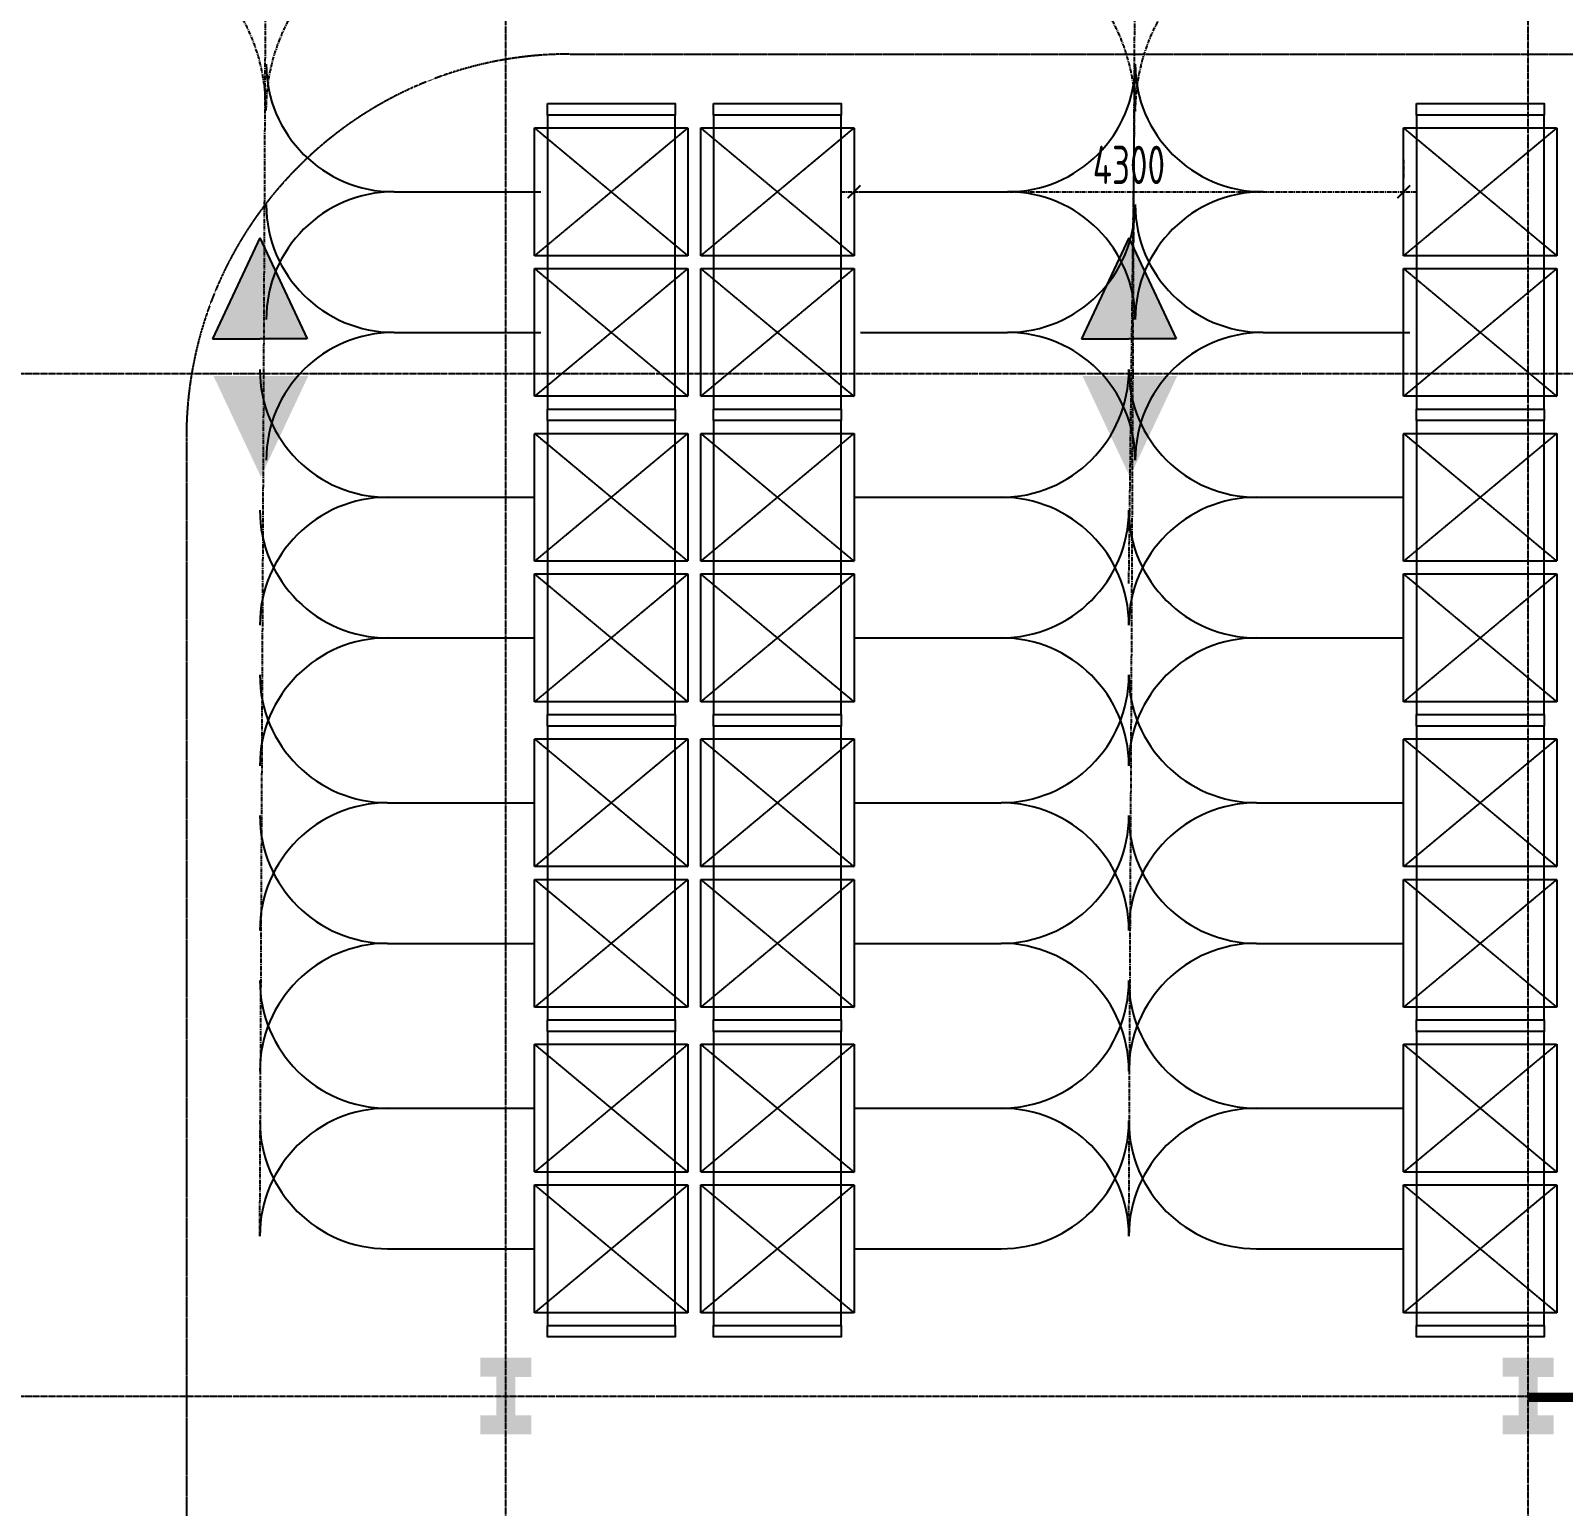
# Model space of a CAD drawing. Header units: millimetres. Extents: x 2509 to 128734, y 2492 to 91667.
# Drawn here: x 80501 to 92495, y 50878 to 62424 of the extents above; entities that cross this region are included whole.
import ezdxf
from ezdxf.enums import TextEntityAlignment as Align

# ---------------------------------------------------------------- set-up
doc = ezdxf.new("R2010")
doc.units = ezdxf.units.MM
for name, pattern in [('CENTER', [50.8, 31.75, -6.35, 6.35, -6.35]), ('DASH', [0.35, 0.25, -0.1]), ('DOTE', [2.42, 2, -0.2, 0.02, -0.2])]:
    doc.linetypes.add(name, pattern=pattern)
for name, color, linetype in [('2细线层', 4, 'Continuous'), ('5剖面线层', 2, 'Continuous'), ('7标注层', 4, 'Continuous'), ('AXIS_TEXT', 7, 'Continuous'), ('COLUMN', 7, 'Continuous'), ('DOTE', 1, 'DOTE'), ('ROAD', 5, 'DASH'), ('地拖货位', 3, 'DASH'), ('横梁货架层', 6, 'DASH')]:
    doc.layers.add(name, color=color, linetype=linetype)
doc.styles.add('COMPLEX', font='COMPLEX')
doc.styles.add('TSSD_Dimension', font='tssdeng.shx', dxfattribs={"width": 0.7, "bigfont": 'tssdchn.shx'})
doc.dimstyles.new('TSSD_100_100', dxfattribs={"dimtxt": 300, "dimasz": 100, "dimexe": 100, "dimexo": 250, "dimgap": 60, "dimtad": 1, "dimdec": 0, "dimzin": 0, "dimdsep": 46, "dimtxsty": 'TSSD_Dimension', "dimblk": 'ARCHTICK', "dimcen": 0, "dimdle": 100, "dimclrd": 3, "dimclre": 3, "dimclrt": 7, "dimadec": 8, "dimazin": 0, "dimtfac": 1, "dimtdec": 0, "dimtix": 1, "dimtmove": 2, "dimatfit": 3, "dimfxl": 1, "dimtolj": 1, "dimtzin": 0, "dimarcsym": 0})

# ---------------------------------------------------------------- blocks, each defined once
blk = doc.blocks.new('12号建筑底图')
at = {"layer": 'COLUMN'}
h = blk.add_hatch(color=256, dxfattribs=at)
h.paths.add_polyline_path([(93448.7, -280422.4), (93248.7, -280422.4), (93248.7, -280570.8), (93373.7, -280570.8), (93373.7, -280722.4), (93448.7, -280722.4)])
h.paths.add_polyline_path([(93648.7, -280422.4), (93448.7, -280422.4), (93448.7, -280722.4), (93523.7, -280722.4), (93523.7, -280572.4), (93648.7, -280572.4)])
h.paths.add_polyline_path([(93523.7, -280722.4), (93448.7, -280722.4), (93448.7, -281022.4), (93648.7, -281022.4), (93648.7, -280872.4), (93523.7, -280872.4)])
h.paths.add_polyline_path([(93448.7, -280722.4), (93373.7, -280722.4), (93373.7, -280872.4), (93248.7, -280872.4), (93248.7, -281022.4), (93448.7, -281022.4)])
h = blk.add_hatch(color=256, dxfattribs=at)
h.paths.add_polyline_path([(101448.7, -280422.4), (101248.7, -280422.4), (101248.7, -280570.8), (101373.7, -280570.8), (101373.7, -280722.4), (101448.7, -280722.4)])
h.paths.add_polyline_path([(101648.7, -280422.4), (101448.7, -280422.4), (101448.7, -280722.4), (101523.7, -280722.4), (101523.7, -280572.4), (101648.7, -280572.4)])
h.paths.add_polyline_path([(101523.7, -280722.4), (101448.7, -280722.4), (101448.7, -281022.4), (101648.7, -281022.4), (101648.7, -280872.4), (101523.7, -280872.4)])
h.paths.add_polyline_path([(101448.7, -280722.4), (101373.7, -280722.4), (101373.7, -280872.4), (101248.7, -280872.4), (101248.7, -281022.4), (101448.7, -281022.4)])
at = {"layer": 'COLUMN', "linetype": 'DOTE', "const_width": 75}
blk.add_lwpolyline([(101448.6, -280732.4), (108848.6, -280732.4)], dxfattribs=at)
at = {"layer": 'DOTE'}
for p, q in [((93448.7, -305572.4), (93448.7, -255872.4)), ((101448.7, -305572.4), (101448.7, -255872.4)), ((36448.7, -272722.4), (110448.7, -272722.4)), ((36448.7, -280722.4), (110448.7, -280722.4))]:
    blk.add_line(p, q, dxfattribs=at)
at = {"layer": 'ROAD', "ltscale": 2}
for p, q in [((93948.7, -270222.4), (109044.5, -270222.4)), ((90948.7, -273222.4), (90948.7, -288222.4))]:
    blk.add_line(p, q, dxfattribs=at)
blk.add_arc((93948.7, -273222.4), 3000, 90, 180, dxfattribs=at)
at = {"layer": 'AXIS_TEXT', "style": 'COMPLEX', "width": 0.736842}
blk.add_attdef('N', text='', height=900, dxfattribs=at).set_placement((122812.3, -249273.3), (123412.3, -249273.3), align=Align.FIT)
blk = doc.blocks.new('*U171')
at = {"layer": '2细线层', "color": 1}
for points in [[(-205602, -273539), (-205602, -274539), (-205512, -274539), (-205512, -273539)], [(-203212, -273539), (-203212, -274539), (-203122, -274539), (-203122, -273539)]]:
    blk.add_lwpolyline(points, close=True, dxfattribs=at)
at = {"layer": '2细线层', "color": 5}
blk.add_lwpolyline([(-203212, -273539), (-203212, -274539), (-205512, -274539), (-205512, -273539)], close=True, dxfattribs=at)
at = {"layer": '地拖货位', "color": 5}
for points in [[(-205412, -273439), (-205412, -274639), (-204412, -274639), (-204412, -273439), (-205412, -273439), (-204412, -274639), (-204412, -273439), (-205412, -274639)], [(-204312, -273439), (-204312, -274639), (-203312, -274639), (-203312, -273439), (-204312, -273439), (-203312, -274639), (-203312, -273439), (-204312, -274639)]]:
    blk.add_lwpolyline(points, dxfattribs=at)
blk = doc.blocks.new('Z$W@#3C933119')
at = {"layer": '5剖面线层'}
blk.add_hatch(color=5, dxfattribs=at).paths.add_polyline_path([(790, 0), (790, 371), (790, 741), (0, 371)])
at = {"color": 0}
for p, q in [((0, 371, 44789), (790, 741, 22655)), ((790, 741, 22655), (790, 371, 22655)), ((0, 371, 44789), (790, 0, 22655)), ((790, 0, 22655), (790, 371, 22655))]:
    blk.add_line(p, q, dxfattribs=at)
blk = doc.blocks.new('A$C6ccb9da7')
at = {"layer": '5剖面线层'}
blk.add_hatch(color=256, dxfattribs=at).paths.add_polyline_path([(379, 0), (8, 0), (-363, 0), (8, -790)])
at = {"color": 0, "rotation": 270}
blk.add_blockref('Z$W@#3C933119', (-371, 1079, -22655), dxfattribs=at)
blk = doc.blocks.new('_ArchTick')
at = {"color": 0, "linetype": 'ByBlock', "const_width": 0.15}
blk.add_lwpolyline([(-0.5, -0.5), (0.5, 0.5)], dxfattribs=at)
blk = doc.blocks.new('*D223')
at = {"layer": '7标注层', "color": 3, "linetype": 'CENTER', "lineweight": -2, "transparency": 16777216}
for p, q in [((86945, 61413), (86945, 61263)), ((91245, 61413), (91245, 61263)), ((86845, 61163), (91345, 61163))]:
    blk.add_line(p, q, dxfattribs=at)
at = {"layer": 'DEFPOINTS', "color": 0, "linetype": 'CENTER', "transparency": 16777216}
for p in [(86945, 61163), (91245, 61163), (91245, 61163)]:
    blk.add_point(p, dxfattribs=at)
at = {"layer": '7标注层', "color": 3, "linetype": 'CENTER', "lineweight": -2, "transparency": 16777216, "xscale": 100, "yscale": 100, "zscale": 100, "rotation": 180}
blk.add_blockref('_ArchTick', (86945, 61163), dxfattribs=at)
at = {"layer": '7标注层', "color": 3, "linetype": 'CENTER', "lineweight": -2, "transparency": 16777216, "xscale": 100, "yscale": 100, "zscale": 100}
blk.add_blockref('_ArchTick', (91245, 61163), dxfattribs=at)
at = {"layer": '7标注层', "color": 7, "linetype": 'CENTER', "transparency": 16777216, "insert": (89095, 61373), "char_height": 300, "attachment_point": 5, "style": 'TSSD_Dimension'}
blk.add_mtext('\\A1;4300', dxfattribs=at)

msp = doc.modelspace()

# ---------------------------------------------------------------- linework, layer by layer
at = {"linetype": 'CENTER'}
for p, q in [((89094.6, 52992.656), (89144.6, 63290.083)), ((89094.6, 58097.656), (89144.524, 62150.245))]:
    msp.add_line(p, q, dxfattribs=at)
for p, q in [((83344.6, 61162.563), (84494.6, 61162.563)), ((86994.6, 61162.563), (88144.6, 61162.563)), ((83344.6, 60062.563), (84494.6, 60062.563)), ((86994.6, 60062.563), (88144.6, 60062.563)), ((90144.6, 60062.563), (91294.6, 60062.563)), ((83294.6, 58772.656), (84444.6, 58772.656)), ((86944.6, 58772.656), (88094.6, 58772.656)), ((90094.6, 58772.656), (91244.6, 58772.656)), ((83294.6, 57672.656), (84444.6, 57672.656)), ((86944.6, 57672.656), (88094.6, 57672.656)), ((90094.6, 57672.656), (91244.6, 57672.656)), ((83294.6, 56382.656), (84444.6, 56382.656)), ((86944.6, 56382.656), (88094.6, 56382.656)), ((90094.6, 56382.656), (91244.6, 56382.656)), ((83294.6, 55282.656), (84444.6, 55282.656)), ((86944.6, 55282.656), (88094.6, 55282.656)), ((90094.6, 55282.656), (91244.6, 55282.656)), ((83294.6, 53992.656), (84444.6, 53992.656)), ((86944.6, 53992.656), (88094.6, 53992.656)), ((90094.6, 53992.656), (91244.6, 53992.656)), ((83294.6, 52892.656), (84444.6, 52892.656)), ((86944.6, 52892.656), (88094.6, 52892.656)), ((90094.6, 52892.656), (91244.6, 52892.656))]:
    msp.add_line(p, q)
msp.add_lwpolyline([(82294.6, 52992.656), (82342.62, 63299.531)], dxfattribs=at)
for centre, start, end in [((80842.62, 61799.531), 0, 90), ((83842.62, 61799.531), 90, 180), ((87644.6, 61790.083), 0, 90), ((90644.6, 61790.083), 90, 180)]:
    msp.add_arc(centre, 1500, start, end, dxfattribs=at)
for centre, start, end in [((83344.6, 62162.563), 180, 270), ((88144.6, 62162.563), 270, 0), ((90144.6, 62162.563), 180, 270), ((83344.6, 60162.563), 90, 180), ((83344.6, 61062.563), 180, 270), ((88144.6, 60162.563), 0, 90), ((88144.6, 61062.563), 270, 0), ((90144.6, 60162.563), 90, 180), ((90144.6, 61062.563), 180, 270), ((83344.6, 59062.563), 90, 180), ((88144.6, 59062.563), 0, 90), ((90144.6, 59062.563), 90, 180), ((83294.6, 59772.656), 180, 270), ((88094.6, 59772.656), 270, 0), ((90094.6, 59772.656), 180, 270), ((83294.6, 57772.656), 90, 180), ((88094.6, 57772.656), 0, 90), ((90094.6, 57772.656), 90, 180), ((83294.6, 58672.656), 180, 270), ((88094.6, 58672.656), 270, 0), ((90094.6, 58672.656), 180, 270), ((83294.6, 56672.656), 90, 180), ((88094.6, 56672.656), 0, 90), ((90094.6, 56672.656), 90, 180), ((83294.6, 57382.656), 180, 270), ((88094.6, 57382.656), 270, 0), ((90094.6, 57382.656), 180, 270), ((83294.6, 55382.656), 90, 180), ((88094.6, 55382.656), 0, 90), ((90094.6, 55382.656), 90, 180), ((83294.6, 56282.656), 180, 270), ((88094.6, 56282.656), 270, 0), ((90094.6, 56282.656), 180, 270), ((83294.6, 54282.656), 90, 180), ((88094.6, 54282.656), 0, 90), ((90094.6, 54282.656), 90, 180), ((83294.6, 54992.656), 180, 270), ((88094.6, 54992.656), 270, 0), ((90094.6, 54992.656), 180, 270), ((83294.6, 52992.656), 90, 180), ((88094.6, 52992.656), 0, 90), ((90094.6, 52992.656), 90, 180), ((83294.6, 53892.656), 180, 270), ((88094.6, 53892.656), 270, 0), ((90094.6, 53892.656), 180, 270)]:
    msp.add_arc(centre, 1000, start, end)

# ---------------------------------------------------------------- block references
for name, p in [('12号建筑底图', (-9229.066, 332462.656)), ('A$C6ccb9da7', (82294.6, 59722.656)), ('A$C6ccb9da7', (89094.6, 59722.656))]:
    msp.add_blockref(name, p, dxfattribs=at)
at = {"layer": '横梁货架层', "xscale": -1, "rotation": 90}
for p in [(-188994.639, -143749.109), (-187694.639, -143749.109), (-182194.639, -143749.109), (-188994.639, -146139.109), (-187694.639, -146139.109), (-182194.639, -146139.109), (-188994.639, -148529.109), (-187694.639, -148529.109), (-182194.639, -148529.109), (-188994.639, -150919.109), (-187694.639, -150919.109), (-182194.639, -150919.109)]:
    msp.add_blockref('*U171', p, dxfattribs=at)

# ---------------------------------------------------------------- dimensions: what is measured, and where the dimension line sits
at = {"layer": '7标注层', "linetype": 'CENTER'}
dim = msp.add_linear_dim(base=(91244.6, 61162.656), p1=(86944.6, 61162.656), p2=(91244.6, 61162.656), dimstyle='TSSD_100_100', dxfattribs=at)
dim.commit()
dim.dimension.update_dxf_attribs({"geometry": '*D223', "text_midpoint": (89094.6, 61372.656)})

doc.saveas('drawing.dxf')
